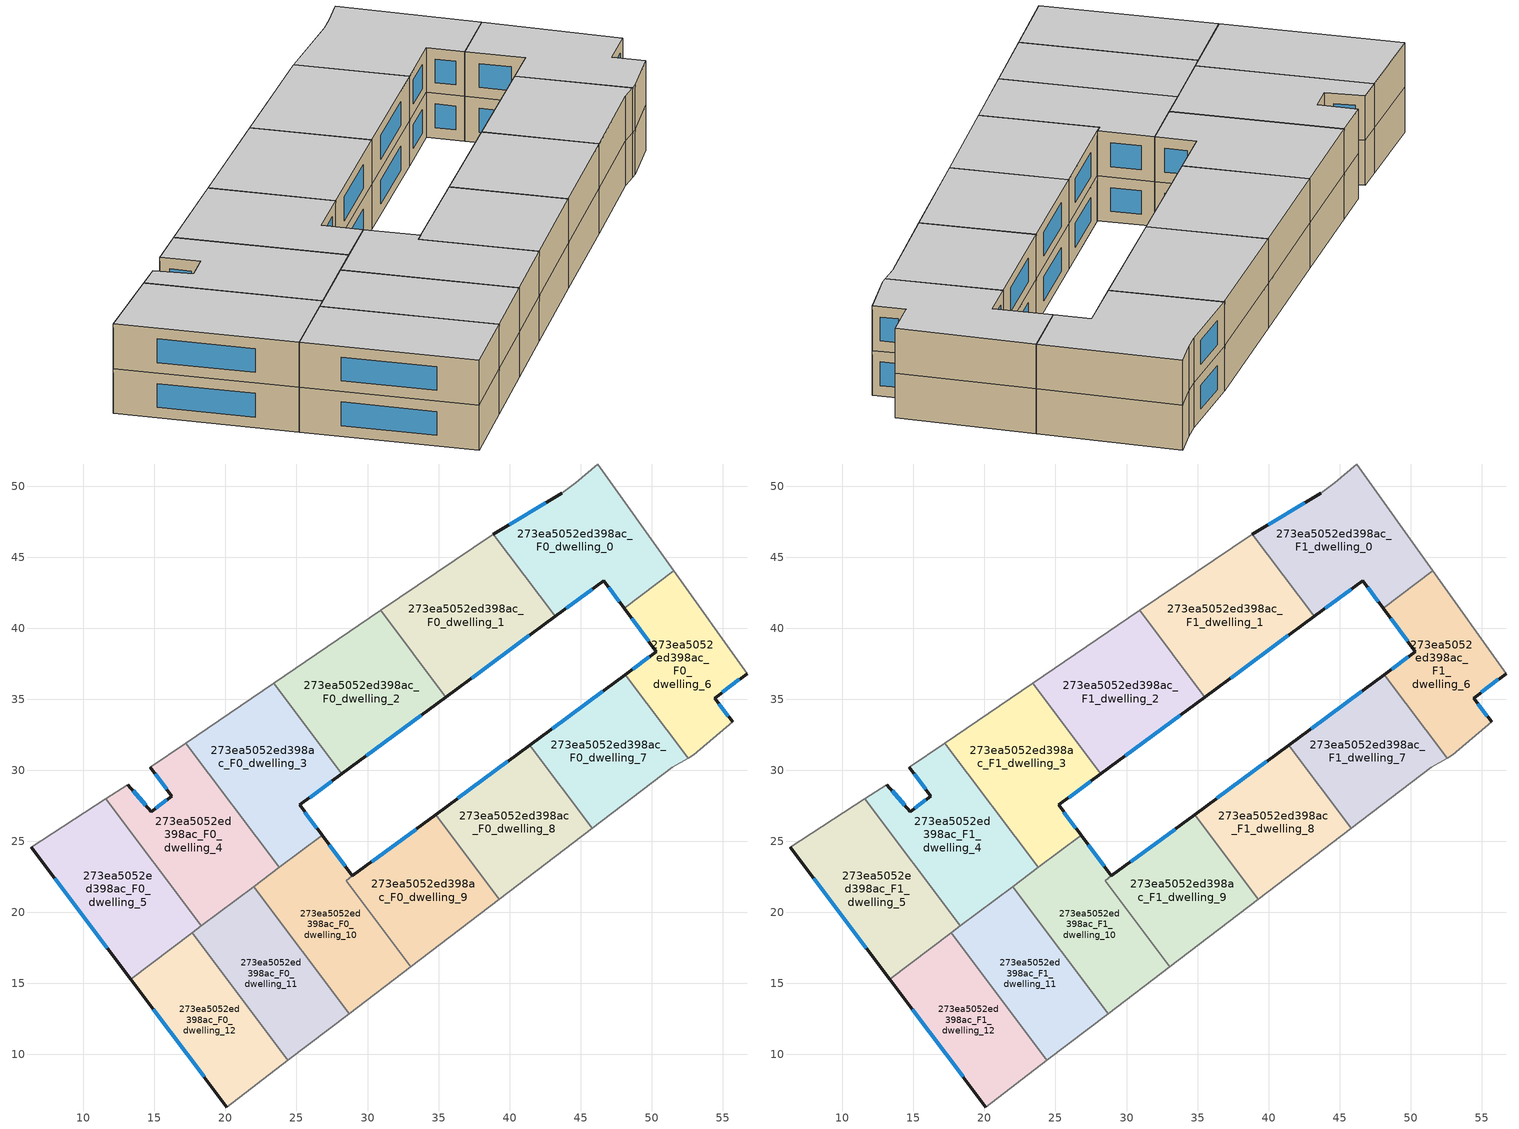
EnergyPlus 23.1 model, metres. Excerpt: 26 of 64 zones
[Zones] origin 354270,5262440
273ea5052ed398ac_F0_dwelling_0
 floor ground (EU_floor_Construction): 46.22,51.56 51.55,44.05 48.06,41.42 46.62,43.35 43.2,40.83 38.85,46.61 43.66,49.51 44.65,50.24 z0
 wall outside (EU_wall_Construction): 43.2,40.83 46.62,43.35 48.06,41.42 / 43.66,49.51 38.85,46.61 z0:3
 wall adiabatic (EU_wall_Construction): 51.55,44.05 46.22,51.56 44.65,50.24 43.66,49.51 z0:3
 wall to 273ea5052ed398ac_F0_dwelling_6 (EU_wall_Construction): 48.06,41.42 51.55,44.05 z0:3
 wall to 273ea5052ed398ac_F0_dwelling_1 (EU_wall_Construction): 38.85,46.61 43.2,40.83 z0:3
 window (EU_Window_Construction): 46.96,42.9 47.72,41.87 / 44,41.42 45.82,42.76 / 42.53,48.83 39.98,47.29 z0.7:2.3
273ea5052ed398ac_F0_dwelling_1
 floor ground (EU_floor_Construction): 38.85,46.61 43.2,40.83 35.52,35.16 30.94,41.25 38.73,46.54 z0
 wall outside (EU_wall_Construction): 35.52,35.16 43.2,40.83 z0:3
 wall to 273ea5052ed398ac_F0_dwelling_2 (EU_wall_Construction): 30.94,41.25 35.52,35.16 z0:3
 wall adiabatic (EU_wall_Construction): 38.85,46.61 38.73,46.54 30.94,41.25 z0:3
 window (EU_Window_Construction): 37.32,36.49 41.39,39.49 z0.7:2.3
273ea5052ed398ac_F0_dwelling_10
 floor ground (EU_floor_Construction): 28.94,22.56 28.49,22.23 33.04,16.18 28.71,12.88 21.99,21.82 26.8,25.44 z0
 wall outside (EU_wall_Construction): 28.94,22.56 26.8,25.44 z0:3
 wall to 273ea5052ed398ac_F0_dwelling_9 (EU_wall_Construction): 33.04,16.18 28.49,22.23 28.94,22.56 z0:3
 wall adiabatic (EU_wall_Construction): 28.71,12.88 33.04,16.18 z0:3
 wall to 273ea5052ed398ac_F0_dwelling_11 (EU_wall_Construction): 21.99,21.82 28.71,12.88 z0:3
 wall to 273ea5052ed398ac_F0_dwelling_3 (EU_wall_Construction): 26.8,25.44 23.78,23.16 z0:3
 wall to 273ea5052ed398ac_F0_dwelling_4 (EU_wall_Construction): 23.78,23.16 21.99,21.82 z0:3
 window (EU_Window_Construction): 28.44,23.24 27.3,24.76 z0.7:2.3
273ea5052ed398ac_F0_dwelling_11
 floor ground (EU_floor_Construction): 21.99,21.82 28.71,12.88 24.4,9.58 17.65,18.56 z0
 wall adiabatic (EU_wall_Construction): 24.4,9.58 28.71,12.88 z0:3
 wall to 273ea5052ed398ac_F0_dwelling_12 (EU_wall_Construction): 17.65,18.56 24.4,9.58 z0:3
 wall to 273ea5052ed398ac_F0_dwelling_4 (EU_wall_Construction): 21.99,21.82 18.3,19.05 z0:3
 wall to 273ea5052ed398ac_F0_dwelling_5 (EU_wall_Construction): 18.3,19.05 17.65,18.56 z0:3
273ea5052ed398ac_F0_dwelling_12
 floor ground (EU_floor_Construction): 17.65,18.56 24.4,9.58 20.09,6.3 13.33,15.31 z0
 wall outside (EU_wall_Construction): 13.33,15.31 20.09,6.3 z0:3
 wall adiabatic (EU_wall_Construction): 20.09,6.3 24.4,9.58 z0:3
 wall to 273ea5052ed398ac_F0_dwelling_5 (EU_wall_Construction): 17.65,18.56 13.33,15.31 z0:3
 window (EU_Window_Construction): 14.92,13.19 18.5,8.42 z0.7:2.3
273ea5052ed398ac_F0_dwelling_2
 floor ground (EU_floor_Construction): 30.94,41.25 35.52,35.16 28.19,29.75 23.4,36.13 z0
 wall outside (EU_wall_Construction): 28.19,29.75 35.52,35.16 z0:3
 wall to 273ea5052ed398ac_F0_dwelling_3 (EU_wall_Construction): 23.4,36.13 28.19,29.75 z0:3
 wall adiabatic (EU_wall_Construction): 30.94,41.25 23.4,36.13 z0:3
 window (EU_Window_Construction): 29.91,31.02 33.8,33.89 z0.7:2.3
273ea5052ed398ac_F0_dwelling_3
 floor ground (EU_floor_Construction): 23.4,36.13 28.19,29.75 25.22,27.56 26.8,25.44 23.78,23.16 17.2,31.92 z0
 wall outside (EU_wall_Construction): 26.8,25.44 25.22,27.56 28.19,29.75 z0:3
 wall to 273ea5052ed398ac_F0_dwelling_4 (EU_wall_Construction): 17.2,31.92 23.78,23.16 z0:3
 wall adiabatic (EU_wall_Construction): 23.4,36.13 17.2,31.92 z0:3
 window (EU_Window_Construction): 26.43,25.94 25.59,27.06 / 25.92,28.08 27.5,29.24 z0.7:2.3
273ea5052ed398ac_F0_dwelling_4
 floor ground (EU_floor_Construction): 17.2,31.92 23.78,23.16 18.3,19.05 11.58,27.99 13.13,29 14.77,27.09 16.23,28.18 14.7,30.22 z0
 wall outside (EU_wall_Construction): 14.7,30.22 16.23,28.18 14.77,27.09 13.13,29 z0:3
 wall to 273ea5052ed398ac_F0_dwelling_5 (EU_wall_Construction): 11.58,27.99 18.3,19.05 z0:3
 wall adiabatic (EU_wall_Construction): 13.13,29 11.58,27.99 / 17.2,31.92 14.7,30.22 z0:3
 window (EU_Window_Construction): 14.39,27.54 13.52,28.55 / 15.89,27.93 15.11,27.34 / 15.06,29.75 15.87,28.66 z0.7:2.3
273ea5052ed398ac_F0_dwelling_5
 floor ground (EU_floor_Construction): 11.58,27.99 18.3,19.05 13.33,15.31 6.35,24.58 z0
 wall outside (EU_wall_Construction): 6.35,24.58 13.33,15.31 z0:3
 wall adiabatic (EU_wall_Construction): 11.58,27.99 6.35,24.58 z0:3
 window (EU_Window_Construction): 7.99,22.4 11.69,17.48 z0.7:2.3
273ea5052ed398ac_F0_dwelling_6
 floor ground (EU_floor_Construction): 51.55,44.05 56.71,36.8 54.43,35.07 55.7,33.41 52.96,31.08 52.56,30.85 48.14,36.74 50.33,38.36 48.06,41.42 z0
 wall outside (EU_wall_Construction): 48.06,41.42 50.33,38.36 48.14,36.74 / 55.7,33.41 54.43,35.07 56.71,36.8 z0:3
 wall adiabatic (EU_wall_Construction): 52.56,30.85 52.96,31.08 55.7,33.41 / 56.71,36.8 51.55,44.05 z0:3
 wall to 273ea5052ed398ac_F0_dwelling_7 (EU_wall_Construction): 48.14,36.74 52.56,30.85 z0:3
 window (EU_Window_Construction): 49.82,37.97 48.65,37.12 / 48.59,40.7 49.8,39.07 / 54.96,35.48 56.17,36.39 / 55.4,33.8 54.73,34.68 z0.7:2.3
273ea5052ed398ac_F0_dwelling_7
 floor ground (EU_floor_Construction): 48.14,36.74 52.56,30.85 51.43,30.2 45.81,25.91 41.41,31.77 z0
 wall outside (EU_wall_Construction): 48.14,36.74 41.41,31.77 z0:3
 wall adiabatic (EU_wall_Construction): 45.81,25.91 51.43,30.2 52.56,30.85 z0:3
 wall to 273ea5052ed398ac_F0_dwelling_8 (EU_wall_Construction): 41.41,31.77 45.81,25.91 z0:3
 window (EU_Window_Construction): 46.56,35.57 42.99,32.94 z0.7:2.3
273ea5052ed398ac_F0_dwelling_8
 floor ground (EU_floor_Construction): 41.41,31.77 45.81,25.91 39.27,20.92 34.79,26.88 z0
 wall outside (EU_wall_Construction): 41.41,31.77 34.79,26.88 z0:3
 wall adiabatic (EU_wall_Construction): 39.27,20.92 45.81,25.91 z0:3
 wall to 273ea5052ed398ac_F0_dwelling_9 (EU_wall_Construction): 34.79,26.88 39.27,20.92 z0:3
 window (EU_Window_Construction): 39.85,30.62 36.34,28.03 z0.7:2.3
273ea5052ed398ac_F0_dwelling_9
 floor ground (EU_floor_Construction): 34.79,26.88 39.27,20.92 33.04,16.18 28.49,22.23 z0
 wall outside (EU_wall_Construction): 34.79,26.88 28.94,22.56 z0:3
 wall adiabatic (EU_wall_Construction): 33.04,16.18 39.27,20.92 z0:3
 window (EU_Window_Construction): 33.41,25.87 30.31,23.58 z0.7:2.3
273ea5052ed398ac_F1_dwelling_0
 floor to 273ea5052ed398ac_F0_dwelling_0 (EU_floor_Construction): 46.22,51.56 51.55,44.05 48.06,41.42 46.62,43.35 43.2,40.83 38.85,46.61 43.66,49.51 44.65,50.24 z3
 wall outside (EU_wall_Construction): 43.2,40.83 46.62,43.35 48.06,41.42 / 43.66,49.51 38.85,46.61 z3:6
 wall adiabatic (EU_wall_Construction): 51.55,44.05 46.22,51.56 44.65,50.24 43.66,49.51 z3:6
 wall to 273ea5052ed398ac_F1_dwelling_6 (EU_wall_Construction): 48.06,41.42 51.55,44.05 z3:6
 wall to 273ea5052ed398ac_F1_dwelling_1 (EU_wall_Construction): 38.85,46.61 43.2,40.83 z3:6
 window (EU_Window_Construction): 46.96,42.9 47.72,41.87 / 44,41.42 45.82,42.76 / 42.53,48.83 39.98,47.29 z3.7:5.3
 ceiling to 273ea5052ed398ac_F2_dwelling_0 (EU_floor_Construction): 51.55,44.05 46.22,51.56 44.65,50.24 43.66,49.51 38.85,46.61 43.2,40.83 46.62,43.35 48.06,41.42 z6
273ea5052ed398ac_F1_dwelling_1
 floor to 273ea5052ed398ac_F0_dwelling_1 (EU_floor_Construction): 38.85,46.61 43.2,40.83 35.52,35.16 30.94,41.25 38.73,46.54 z3
 wall outside (EU_wall_Construction): 35.52,35.16 43.2,40.83 z3:6
 wall to 273ea5052ed398ac_F1_dwelling_2 (EU_wall_Construction): 30.94,41.25 35.52,35.16 z3:6
 wall adiabatic (EU_wall_Construction): 38.85,46.61 38.73,46.54 30.94,41.25 z3:6
 window (EU_Window_Construction): 37.32,36.49 41.39,39.49 z3.7:5.3
 ceiling to 273ea5052ed398ac_F2_dwelling_1 (EU_floor_Construction): 43.2,40.83 38.85,46.61 38.73,46.54 30.94,41.25 35.52,35.16 z6
273ea5052ed398ac_F1_dwelling_10
 floor to 273ea5052ed398ac_F0_dwelling_10 (EU_floor_Construction): 28.94,22.56 28.49,22.23 33.04,16.18 28.71,12.88 21.99,21.82 26.8,25.44 z3
 wall outside (EU_wall_Construction): 28.94,22.56 26.8,25.44 z3:6
 wall to 273ea5052ed398ac_F1_dwelling_9 (EU_wall_Construction): 33.04,16.18 28.49,22.23 28.94,22.56 z3:6
 wall adiabatic (EU_wall_Construction): 28.71,12.88 33.04,16.18 z3:6
 wall to 273ea5052ed398ac_F1_dwelling_11 (EU_wall_Construction): 21.99,21.82 28.71,12.88 z3:6
 wall to 273ea5052ed398ac_F1_dwelling_3 (EU_wall_Construction): 26.8,25.44 23.78,23.16 z3:6
 wall to 273ea5052ed398ac_F1_dwelling_4 (EU_wall_Construction): 23.78,23.16 21.99,21.82 z3:6
 window (EU_Window_Construction): 28.44,23.24 27.3,24.76 z3.7:5.3
 ceiling to 273ea5052ed398ac_F2_dwelling_10 (EU_floor_Construction): 33.04,16.18 28.49,22.23 28.94,22.56 26.8,25.44 21.99,21.82 28.71,12.88 z6
273ea5052ed398ac_F1_dwelling_11
 floor to 273ea5052ed398ac_F0_dwelling_11 (EU_floor_Construction): 21.99,21.82 28.71,12.88 24.4,9.58 17.65,18.56 z3
 wall adiabatic (EU_wall_Construction): 24.4,9.58 28.71,12.88 z3:6
 wall to 273ea5052ed398ac_F1_dwelling_12 (EU_wall_Construction): 17.65,18.56 24.4,9.58 z3:6
 wall to 273ea5052ed398ac_F1_dwelling_4 (EU_wall_Construction): 21.99,21.82 18.3,19.05 z3:6
 wall to 273ea5052ed398ac_F1_dwelling_5 (EU_wall_Construction): 18.3,19.05 17.65,18.56 z3:6
 ceiling to 273ea5052ed398ac_F2_dwelling_11 (EU_floor_Construction): 28.71,12.88 21.99,21.82 17.65,18.56 24.4,9.58 z6
273ea5052ed398ac_F1_dwelling_12
 floor to 273ea5052ed398ac_F0_dwelling_12 (EU_floor_Construction): 17.65,18.56 24.4,9.58 20.09,6.3 13.33,15.31 z3
 wall outside (EU_wall_Construction): 13.33,15.31 20.09,6.3 z3:6
 wall adiabatic (EU_wall_Construction): 20.09,6.3 24.4,9.58 z3:6
 wall to 273ea5052ed398ac_F1_dwelling_5 (EU_wall_Construction): 17.65,18.56 13.33,15.31 z3:6
 window (EU_Window_Construction): 14.92,13.19 18.5,8.42 z3.7:5.3
 ceiling to 273ea5052ed398ac_F2_dwelling_12 (EU_floor_Construction): 24.4,9.58 17.65,18.56 13.33,15.31 20.09,6.3 z6
273ea5052ed398ac_F1_dwelling_2
 floor to 273ea5052ed398ac_F0_dwelling_2 (EU_floor_Construction): 30.94,41.25 35.52,35.16 28.19,29.75 23.4,36.13 z3
 wall outside (EU_wall_Construction): 28.19,29.75 35.52,35.16 z3:6
 wall to 273ea5052ed398ac_F1_dwelling_3 (EU_wall_Construction): 23.4,36.13 28.19,29.75 z3:6
 wall adiabatic (EU_wall_Construction): 30.94,41.25 23.4,36.13 z3:6
 window (EU_Window_Construction): 29.91,31.02 33.8,33.89 z3.7:5.3
 ceiling to 273ea5052ed398ac_F2_dwelling_2 (EU_floor_Construction): 35.52,35.16 30.94,41.25 23.4,36.13 28.19,29.75 z6
273ea5052ed398ac_F1_dwelling_3
 floor to 273ea5052ed398ac_F0_dwelling_3 (EU_floor_Construction): 23.4,36.13 28.19,29.75 25.22,27.56 26.8,25.44 23.78,23.16 17.2,31.92 z3
 wall outside (EU_wall_Construction): 26.8,25.44 25.22,27.56 28.19,29.75 z3:6
 wall to 273ea5052ed398ac_F1_dwelling_4 (EU_wall_Construction): 17.2,31.92 23.78,23.16 z3:6
 wall adiabatic (EU_wall_Construction): 23.4,36.13 17.2,31.92 z3:6
 window (EU_Window_Construction): 26.43,25.94 25.59,27.06 / 25.92,28.08 27.5,29.24 z3.7:5.3
 ceiling to 273ea5052ed398ac_F2_dwelling_3 (EU_floor_Construction): 26.8,25.44 25.22,27.56 28.19,29.75 23.4,36.13 17.2,31.92 23.78,23.16 z6
273ea5052ed398ac_F1_dwelling_4
 floor to 273ea5052ed398ac_F0_dwelling_4 (EU_floor_Construction): 17.2,31.92 23.78,23.16 18.3,19.05 11.58,27.99 13.13,29 14.77,27.09 16.23,28.18 14.7,30.22 z3
 wall outside (EU_wall_Construction): 14.7,30.22 16.23,28.18 14.77,27.09 13.13,29 z3:6
 wall to 273ea5052ed398ac_F1_dwelling_5 (EU_wall_Construction): 11.58,27.99 18.3,19.05 z3:6
 wall adiabatic (EU_wall_Construction): 13.13,29 11.58,27.99 / 17.2,31.92 14.7,30.22 z3:6
 window (EU_Window_Construction): 14.39,27.54 13.52,28.55 / 15.89,27.93 15.11,27.34 / 15.06,29.75 15.87,28.66 z3.7:5.3
 ceiling to 273ea5052ed398ac_F2_dwelling_4 (EU_floor_Construction): 23.78,23.16 17.2,31.92 14.7,30.22 16.23,28.18 14.77,27.09 13.13,29 11.58,27.99 18.3,19.05 z6
273ea5052ed398ac_F1_dwelling_5
 floor to 273ea5052ed398ac_F0_dwelling_5 (EU_floor_Construction): 11.58,27.99 18.3,19.05 13.33,15.31 6.35,24.58 z3
 wall outside (EU_wall_Construction): 6.35,24.58 13.33,15.31 z3:6
 wall adiabatic (EU_wall_Construction): 11.58,27.99 6.35,24.58 z3:6
 window (EU_Window_Construction): 7.99,22.4 11.69,17.48 z3.7:5.3
 ceiling to 273ea5052ed398ac_F2_dwelling_5 (EU_floor_Construction): 18.3,19.05 11.58,27.99 6.35,24.58 13.33,15.31 z6
273ea5052ed398ac_F1_dwelling_6
 floor to 273ea5052ed398ac_F0_dwelling_6 (EU_floor_Construction): 51.55,44.05 56.71,36.8 54.43,35.07 55.7,33.41 52.96,31.08 52.56,30.85 48.14,36.74 50.33,38.36 48.06,41.42 z3
 wall outside (EU_wall_Construction): 48.06,41.42 50.33,38.36 48.14,36.74 / 55.7,33.41 54.43,35.07 56.71,36.8 z3:6
 wall adiabatic (EU_wall_Construction): 52.56,30.85 52.96,31.08 55.7,33.41 / 56.71,36.8 51.55,44.05 z3:6
 wall to 273ea5052ed398ac_F1_dwelling_7 (EU_wall_Construction): 48.14,36.74 52.56,30.85 z3:6
 window (EU_Window_Construction): 49.82,37.97 48.65,37.12 / 48.59,40.7 49.8,39.07 / 54.96,35.48 56.17,36.39 / 55.4,33.8 54.73,34.68 z3.7:5.3
 ceiling to 273ea5052ed398ac_F2_dwelling_6 (EU_floor_Construction): 55.7,33.41 54.43,35.07 56.71,36.8 51.55,44.05 48.06,41.42 50.33,38.36 48.14,36.74 52.56,30.85 52.96,31.08 z6
273ea5052ed398ac_F1_dwelling_7
 floor to 273ea5052ed398ac_F0_dwelling_7 (EU_floor_Construction): 48.14,36.74 52.56,30.85 51.43,30.2 45.81,25.91 41.41,31.77 z3
 wall outside (EU_wall_Construction): 48.14,36.74 41.41,31.77 z3:6
 wall adiabatic (EU_wall_Construction): 45.81,25.91 51.43,30.2 52.56,30.85 z3:6
 wall to 273ea5052ed398ac_F1_dwelling_8 (EU_wall_Construction): 41.41,31.77 45.81,25.91 z3:6
 window (EU_Window_Construction): 46.56,35.57 42.99,32.94 z3.7:5.3
 ceiling to 273ea5052ed398ac_F2_dwelling_7 (EU_floor_Construction): 51.43,30.2 52.56,30.85 48.14,36.74 41.41,31.77 45.81,25.91 z6
273ea5052ed398ac_F1_dwelling_8
 floor to 273ea5052ed398ac_F0_dwelling_8 (EU_floor_Construction): 41.41,31.77 45.81,25.91 39.27,20.92 34.79,26.88 z3
 wall outside (EU_wall_Construction): 41.41,31.77 34.79,26.88 z3:6
 wall adiabatic (EU_wall_Construction): 39.27,20.92 45.81,25.91 z3:6
 wall to 273ea5052ed398ac_F1_dwelling_9 (EU_wall_Construction): 34.79,26.88 39.27,20.92 z3:6
 window (EU_Window_Construction): 39.85,30.62 36.34,28.03 z3.7:5.3
 ceiling to 273ea5052ed398ac_F2_dwelling_8 (EU_floor_Construction): 45.81,25.91 41.41,31.77 34.79,26.88 39.27,20.92 z6
273ea5052ed398ac_F1_dwelling_9
 floor to 273ea5052ed398ac_F0_dwelling_9 (EU_floor_Construction): 34.79,26.88 39.27,20.92 33.04,16.18 28.49,22.23 z3
 wall outside (EU_wall_Construction): 34.79,26.88 28.94,22.56 z3:6
 wall adiabatic (EU_wall_Construction): 33.04,16.18 39.27,20.92 z3:6
 window (EU_Window_Construction): 33.41,25.87 30.31,23.58 z3.7:5.3
 ceiling to 273ea5052ed398ac_F2_dwelling_9 (EU_floor_Construction): 39.27,20.92 34.79,26.88 28.49,22.23 33.04,16.18 z6
[Building]
EU S2 Campaign: North Axis=0; Terrain=City; Solar Distribution=FullExterior
[Site:Location]
Budapest.Ferenc.Liszt.Intl.AP: Latitude=47.437; Longitude=19.256; Time Zone=1; Elevation=185
[SizingPeriod:WeatherFileDays]
AnnualSizingPeriod: Begin Month=1; Begin Day of Month=1; End Month=12; End Day of Month=31; Day of Week for Start Day=Monday; Use Weather File Daylight Saving Period=No; Use Weather File Rain and Snow Indicators=No
[MATERIAL]
EU_InternalMass_Material: Roughness=MediumRough; Thickness=0.1; Conductivity=1; Density=1800; Specific Heat=900; Thermal Absorptance=0.9; Solar Absorptance=0.7; Visible Absorptance=0.7
[MATERIAL:NOMASS] Roughness=MediumRough; Thermal Absorptance=0.9; Solar Absorptance=0.7; Visible Absorptance=0.7
Name | Thermal Resistance
EU_wall_NoMass | 0.832559
EU_floor_NoMass | 0.872794
[WINDOWMATERIAL:SIMPLEGLAZINGSYSTEM]
EU_Window_SimpleGlazing: UFactor=2.79869; Solar Heat Gain Coefficient=0.75; Visible Transmittance=0.75
[CONSTRUCTION]
EU_wall_Construction: EU_wall_NoMass
EU_floor_Construction: EU_floor_NoMass
EU_Window_Construction: EU_Window_SimpleGlazing
EU_InternalMass_Construction: EU_InternalMass_Material
[ZONE] Type=1; Multiplier=1; Ceiling Height=autocalculate; Floor Area=autocalculate; Part of Total Floor Area=Yes
Name | Volume
273ea5052ed398ac_F0_dwelling_0; 273ea5052ed398ac_F1_dwelling_0 | 212.897
273ea5052ed398ac_F0_dwelling_1; 273ea5052ed398ac_F1_dwelling_1 | 212.889
273ea5052ed398ac_F0_dwelling_10; 273ea5052ed398ac_F1_dwelling_10 | 188.546
273ea5052ed398ac_F0_dwelling_11; 273ea5052ed398ac_F1_dwelling_11 | 182.487
273ea5052ed398ac_F0_dwelling_12; 273ea5052ed398ac_F1_dwelling_12 | 182.48
273ea5052ed398ac_F0_dwelling_2; 273ea5052ed398ac_F1_dwelling_2 | 212.9
273ea5052ed398ac_F0_dwelling_3; 273ea5052ed398ac_F1_dwelling_3 | 212.88
273ea5052ed398ac_F0_dwelling_4; 273ea5052ed398ac_F1_dwelling_4 | 212.902
273ea5052ed398ac_F0_dwelling_5; 273ea5052ed398ac_F1_dwelling_5 | 212.883
273ea5052ed398ac_F0_dwelling_6; 273ea5052ed398ac_F1_dwelling_6 | 182.493
273ea5052ed398ac_F0_dwelling_7; 273ea5052ed398ac_F1_dwelling_7 | 182.486
273ea5052ed398ac_F0_dwelling_8; 273ea5052ed398ac_F1_dwelling_8 | 182.478
273ea5052ed398ac_F0_dwelling_9; 273ea5052ed398ac_F1_dwelling_9 | 176.43
[INTERNALMASS] Construction=EU_InternalMass_Construction
Name | Zone or ZoneList | Surface Area
273ea5052ed398ac_F0_dwelling_0_EU_InternalMass | 273ea5052ed398ac_F0_dwelling_0 | 70.9659
273ea5052ed398ac_F0_dwelling_1_EU_InternalMass | 273ea5052ed398ac_F0_dwelling_1 | 70.9631
273ea5052ed398ac_F0_dwelling_2_EU_InternalMass | 273ea5052ed398ac_F0_dwelling_2 | 70.9665
273ea5052ed398ac_F0_dwelling_3_EU_InternalMass | 273ea5052ed398ac_F0_dwelling_3 | 70.9598
273ea5052ed398ac_F0_dwelling_4_EU_InternalMass | 273ea5052ed398ac_F0_dwelling_4 | 70.9674
273ea5052ed398ac_F0_dwelling_5_EU_InternalMass | 273ea5052ed398ac_F0_dwelling_5 | 70.9611
273ea5052ed398ac_F0_dwelling_6_EU_InternalMass | 273ea5052ed398ac_F0_dwelling_6 | 60.8308
273ea5052ed398ac_F0_dwelling_7_EU_InternalMass | 273ea5052ed398ac_F0_dwelling_7 | 60.8287
273ea5052ed398ac_F0_dwelling_8_EU_InternalMass | 273ea5052ed398ac_F0_dwelling_8 | 60.8258
273ea5052ed398ac_F0_dwelling_9_EU_InternalMass | 273ea5052ed398ac_F0_dwelling_9 | 58.8112
273ea5052ed398ac_F0_dwelling_10_EU_InternalMass | 273ea5052ed398ac_F0_dwelling_10 | 62.8509
273ea5052ed398ac_F0_dwelling_11_EU_InternalMass | 273ea5052ed398ac_F0_dwelling_11 | 60.8292
273ea5052ed398ac_F0_dwelling_12_EU_InternalMass | 273ea5052ed398ac_F0_dwelling_12 | 60.8266
273ea5052ed398ac_F1_dwelling_0_EU_InternalMass | 273ea5052ed398ac_F1_dwelling_0 | 70.9659
273ea5052ed398ac_F1_dwelling_1_EU_InternalMass | 273ea5052ed398ac_F1_dwelling_1 | 70.9631
273ea5052ed398ac_F1_dwelling_2_EU_InternalMass | 273ea5052ed398ac_F1_dwelling_2 | 70.9665
273ea5052ed398ac_F1_dwelling_3_EU_InternalMass | 273ea5052ed398ac_F1_dwelling_3 | 70.9598
273ea5052ed398ac_F1_dwelling_4_EU_InternalMass | 273ea5052ed398ac_F1_dwelling_4 | 70.9674
273ea5052ed398ac_F1_dwelling_5_EU_InternalMass | 273ea5052ed398ac_F1_dwelling_5 | 70.9611
273ea5052ed398ac_F1_dwelling_6_EU_InternalMass | 273ea5052ed398ac_F1_dwelling_6 | 60.8308
273ea5052ed398ac_F1_dwelling_7_EU_InternalMass | 273ea5052ed398ac_F1_dwelling_7 | 60.8287
273ea5052ed398ac_F1_dwelling_8_EU_InternalMass | 273ea5052ed398ac_F1_dwelling_8 | 60.8258
273ea5052ed398ac_F1_dwelling_9_EU_InternalMass | 273ea5052ed398ac_F1_dwelling_9 | 58.8112
273ea5052ed398ac_F1_dwelling_10_EU_InternalMass | 273ea5052ed398ac_F1_dwelling_10 | 62.8509
273ea5052ed398ac_F1_dwelling_11_EU_InternalMass | 273ea5052ed398ac_F1_dwelling_11 | 60.8292
273ea5052ed398ac_F1_dwelling_12_EU_InternalMass | 273ea5052ed398ac_F1_dwelling_12 | 60.8266
[OTHEREQUIPMENT] Fuel Type=Electricity; Design Level Calculation Method=Watts/Area; Power per Zone Floor Area=1; Fraction Latent=0; Fraction Radiant=0; Fraction Lost=0; Carbon Dioxide Generation Rate=0; EndUse Subcategory=EU_Step8_InternalGains
Name | Zone or ZoneList or Space or SpaceList | Schedule
EU_Step8_InternalGain_273ea5052ed398ac_F0_dwelling_0_f000 | 273ea5052ed398ac_F0_dwelling_0 | EU_Step8_GainSchedule_273ea5052ed398ac_F0_dwelling_0_f000
EU_Step8_InternalGain_273ea5052ed398ac_F0_dwelling_1_f000 | 273ea5052ed398ac_F0_dwelling_1 | EU_Step8_GainSchedule_273ea5052ed398ac_F0_dwelling_1_f000
EU_Step8_InternalGain_273ea5052ed398ac_F0_dwelling_2_f000 | 273ea5052ed398ac_F0_dwelling_2 | EU_Step8_GainSchedule_273ea5052ed398ac_F0_dwelling_2_f000
EU_Step8_InternalGain_273ea5052ed398ac_F0_dwelling_3_f000 | 273ea5052ed398ac_F0_dwelling_3 | EU_Step8_GainSchedule_273ea5052ed398ac_F0_dwelling_3_f000
EU_Step8_InternalGain_273ea5052ed398ac_F0_dwelling_4_f000 | 273ea5052ed398ac_F0_dwelling_4 | EU_Step8_GainSchedule_273ea5052ed398ac_F0_dwelling_4_f000
EU_Step8_InternalGain_273ea5052ed398ac_F0_dwelling_5_f000 | 273ea5052ed398ac_F0_dwelling_5 | EU_Step8_GainSchedule_273ea5052ed398ac_F0_dwelling_5_f000
EU_Step8_InternalGain_273ea5052ed398ac_F0_dwelling_6_f000 | 273ea5052ed398ac_F0_dwelling_6 | EU_Step8_GainSchedule_273ea5052ed398ac_F0_dwelling_6_f000
EU_Step8_InternalGain_273ea5052ed398ac_F0_dwelling_7_f000 | 273ea5052ed398ac_F0_dwelling_7 | EU_Step8_GainSchedule_273ea5052ed398ac_F0_dwelling_7_f000
EU_Step8_InternalGain_273ea5052ed398ac_F0_dwelling_8_f000 | 273ea5052ed398ac_F0_dwelling_8 | EU_Step8_GainSchedule_273ea5052ed398ac_F0_dwelling_8_f000
EU_Step8_InternalGain_273ea5052ed398ac_F0_dwelling_9_f000 | 273ea5052ed398ac_F0_dwelling_9 | EU_Step8_GainSchedule_273ea5052ed398ac_F0_dwelling_9_f000
EU_Step8_InternalGain_273ea5052ed398ac_F0_dwelling_10_f000 | 273ea5052ed398ac_F0_dwelling_10 | EU_Step8_GainSchedule_273ea5052ed398ac_F0_dwelling_10_f000
EU_Step8_InternalGain_273ea5052ed398ac_F0_dwelling_11_f000 | 273ea5052ed398ac_F0_dwelling_11 | EU_Step8_GainSchedule_273ea5052ed398ac_F0_dwelling_11_f000
EU_Step8_InternalGain_273ea5052ed398ac_F0_dwelling_12_f000 | 273ea5052ed398ac_F0_dwelling_12 | EU_Step8_GainSchedule_273ea5052ed398ac_F0_dwelling_12_f000
EU_Step8_InternalGain_273ea5052ed398ac_F1_dwelling_0_f000 | 273ea5052ed398ac_F1_dwelling_0 | EU_Step8_GainSchedule_273ea5052ed398ac_F1_dwelling_0_f000
EU_Step8_InternalGain_273ea5052ed398ac_F1_dwelling_1_f000 | 273ea5052ed398ac_F1_dwelling_1 | EU_Step8_GainSchedule_273ea5052ed398ac_F1_dwelling_1_f000
EU_Step8_InternalGain_273ea5052ed398ac_F1_dwelling_2_f000 | 273ea5052ed398ac_F1_dwelling_2 | EU_Step8_GainSchedule_273ea5052ed398ac_F1_dwelling_2_f000
EU_Step8_InternalGain_273ea5052ed398ac_F1_dwelling_3_f000 | 273ea5052ed398ac_F1_dwelling_3 | EU_Step8_GainSchedule_273ea5052ed398ac_F1_dwelling_3_f000
EU_Step8_InternalGain_273ea5052ed398ac_F1_dwelling_4_f000 | 273ea5052ed398ac_F1_dwelling_4 | EU_Step8_GainSchedule_273ea5052ed398ac_F1_dwelling_4_f000
EU_Step8_InternalGain_273ea5052ed398ac_F1_dwelling_5_f000 | 273ea5052ed398ac_F1_dwelling_5 | EU_Step8_GainSchedule_273ea5052ed398ac_F1_dwelling_5_f000
EU_Step8_InternalGain_273ea5052ed398ac_F1_dwelling_6_f000 | 273ea5052ed398ac_F1_dwelling_6 | EU_Step8_GainSchedule_273ea5052ed398ac_F1_dwelling_6_f000
EU_Step8_InternalGain_273ea5052ed398ac_F1_dwelling_7_f000 | 273ea5052ed398ac_F1_dwelling_7 | EU_Step8_GainSchedule_273ea5052ed398ac_F1_dwelling_7_f000
EU_Step8_InternalGain_273ea5052ed398ac_F1_dwelling_8_f000 | 273ea5052ed398ac_F1_dwelling_8 | EU_Step8_GainSchedule_273ea5052ed398ac_F1_dwelling_8_f000
EU_Step8_InternalGain_273ea5052ed398ac_F1_dwelling_9_f000 | 273ea5052ed398ac_F1_dwelling_9 | EU_Step8_GainSchedule_273ea5052ed398ac_F1_dwelling_9_f000
EU_Step8_InternalGain_273ea5052ed398ac_F1_dwelling_10_f000 | 273ea5052ed398ac_F1_dwelling_10 | EU_Step8_GainSchedule_273ea5052ed398ac_F1_dwelling_10_f000
EU_Step8_InternalGain_273ea5052ed398ac_F1_dwelling_11_f000 | 273ea5052ed398ac_F1_dwelling_11 | EU_Step8_GainSchedule_273ea5052ed398ac_F1_dwelling_11_f000
EU_Step8_InternalGain_273ea5052ed398ac_F1_dwelling_12_f000 | 273ea5052ed398ac_F1_dwelling_12 | EU_Step8_GainSchedule_273ea5052ed398ac_F1_dwelling_12_f000
[ZONEVENTILATION:DESIGNFLOWRATE] Schedule=EU_AlwaysOn; Design Flow Rate Calculation Method=AirChanges/Hour; Air Changes per Hour=0.475469; Ventilation Type=Natural; Fan Pressure Rise=0; Fan Total Efficiency=1; Constant Term Coefficient=1; Temperature Term Coefficient=0; Velocity Term Coefficient=0; Velocity Squared Term Coefficient=0; Minimum Indoor Temperature=-100; Maximum Indoor Temperature=100; Delta Temperature=-100; Minimum Outdoor Temperature=-100; Maximum Outdoor Temperature=100; Maximum Wind Speed=40
Name | Zone or ZoneList or Space or SpaceList
EU_ConstantAir_273ea5052ed398ac_F0_dwelling_0 | 273ea5052ed398ac_F0_dwelling_0
EU_ConstantAir_273ea5052ed398ac_F0_dwelling_1 | 273ea5052ed398ac_F0_dwelling_1
EU_ConstantAir_273ea5052ed398ac_F0_dwelling_2 | 273ea5052ed398ac_F0_dwelling_2
EU_ConstantAir_273ea5052ed398ac_F0_dwelling_3 | 273ea5052ed398ac_F0_dwelling_3
EU_ConstantAir_273ea5052ed398ac_F0_dwelling_4 | 273ea5052ed398ac_F0_dwelling_4
EU_ConstantAir_273ea5052ed398ac_F0_dwelling_5 | 273ea5052ed398ac_F0_dwelling_5
EU_ConstantAir_273ea5052ed398ac_F0_dwelling_6 | 273ea5052ed398ac_F0_dwelling_6
EU_ConstantAir_273ea5052ed398ac_F0_dwelling_7 | 273ea5052ed398ac_F0_dwelling_7
EU_ConstantAir_273ea5052ed398ac_F0_dwelling_8 | 273ea5052ed398ac_F0_dwelling_8
EU_ConstantAir_273ea5052ed398ac_F0_dwelling_9 | 273ea5052ed398ac_F0_dwelling_9
EU_ConstantAir_273ea5052ed398ac_F0_dwelling_10 | 273ea5052ed398ac_F0_dwelling_10
EU_ConstantAir_273ea5052ed398ac_F0_dwelling_11 | 273ea5052ed398ac_F0_dwelling_11
EU_ConstantAir_273ea5052ed398ac_F0_dwelling_12 | 273ea5052ed398ac_F0_dwelling_12
EU_ConstantAir_273ea5052ed398ac_F1_dwelling_0 | 273ea5052ed398ac_F1_dwelling_0
EU_ConstantAir_273ea5052ed398ac_F1_dwelling_1 | 273ea5052ed398ac_F1_dwelling_1
EU_ConstantAir_273ea5052ed398ac_F1_dwelling_2 | 273ea5052ed398ac_F1_dwelling_2
EU_ConstantAir_273ea5052ed398ac_F1_dwelling_3 | 273ea5052ed398ac_F1_dwelling_3
EU_ConstantAir_273ea5052ed398ac_F1_dwelling_4 | 273ea5052ed398ac_F1_dwelling_4
EU_ConstantAir_273ea5052ed398ac_F1_dwelling_5 | 273ea5052ed398ac_F1_dwelling_5
EU_ConstantAir_273ea5052ed398ac_F1_dwelling_6 | 273ea5052ed398ac_F1_dwelling_6
EU_ConstantAir_273ea5052ed398ac_F1_dwelling_7 | 273ea5052ed398ac_F1_dwelling_7
EU_ConstantAir_273ea5052ed398ac_F1_dwelling_8 | 273ea5052ed398ac_F1_dwelling_8
EU_ConstantAir_273ea5052ed398ac_F1_dwelling_9 | 273ea5052ed398ac_F1_dwelling_9
EU_ConstantAir_273ea5052ed398ac_F1_dwelling_10 | 273ea5052ed398ac_F1_dwelling_10
EU_ConstantAir_273ea5052ed398ac_F1_dwelling_11 | 273ea5052ed398ac_F1_dwelling_11
EU_ConstantAir_273ea5052ed398ac_F1_dwelling_12 | 273ea5052ed398ac_F1_dwelling_12
[HVACTEMPLATE:THERMOSTAT] Constant Heating Setpoint=20; Constant Cooling Setpoint=50
EU_HeatOnly_273ea5052ed398ac_F0_dwelling_0; EU_HeatOnly_273ea5052ed398ac_F0_dwelling_1; EU_HeatOnly_273ea5052ed398ac_F0_dwelling_2; EU_HeatOnly_273ea5052ed398ac_F0_dwelling_3; EU_HeatOnly_273ea5052ed398ac_F0_dwelling_4; EU_HeatOnly_273ea5052ed398ac_F0_dwelling_5; EU_HeatOnly_273ea5052ed398ac_F0_dwelling_6; EU_HeatOnly_273ea5052ed398ac_F0_dwelling_7; EU_HeatOnly_273ea5052ed398ac_F0_dwelling_8; EU_HeatOnly_273ea5052ed398ac_F0_dwelling_9; EU_HeatOnly_273ea5052ed398ac_F0_dwelling_10; EU_HeatOnly_273ea5052ed398ac_F0_dwelling_11; EU_HeatOnly_273ea5052ed398ac_F0_dwelling_12; EU_HeatOnly_273ea5052ed398ac_F1_dwelling_0; EU_HeatOnly_273ea5052ed398ac_F1_dwelling_1; EU_HeatOnly_273ea5052ed398ac_F1_dwelling_2; EU_HeatOnly_273ea5052ed398ac_F1_dwelling_3; EU_HeatOnly_273ea5052ed398ac_F1_dwelling_4; EU_HeatOnly_273ea5052ed398ac_F1_dwelling_5; EU_HeatOnly_273ea5052ed398ac_F1_dwelling_6; EU_HeatOnly_273ea5052ed398ac_F1_dwelling_7; EU_HeatOnly_273ea5052ed398ac_F1_dwelling_8; EU_HeatOnly_273ea5052ed398ac_F1_dwelling_9; EU_HeatOnly_273ea5052ed398ac_F1_dwelling_10; EU_HeatOnly_273ea5052ed398ac_F1_dwelling_11; EU_HeatOnly_273ea5052ed398ac_F1_dwelling_12; EU_HeatOnly_273ea5052ed398ac_F2_dwelling_0; EU_HeatOnly_273ea5052ed398ac_F2_dwelling_1; EU_HeatOnly_273ea5052ed398ac_F2_dwelling_2; EU_HeatOnly_273ea5052ed398ac_F2_dwelling_3; EU_HeatOnly_273ea5052ed398ac_F2_dwelling_4; EU_HeatOnly_273ea5052ed398ac_F2_dwelling_5; EU_HeatOnly_273ea5052ed398ac_F2_dwelling_6; EU_HeatOnly_273ea5052ed398ac_F2_dwelling_7; EU_HeatOnly_273ea5052ed398ac_F2_dwelling_8; EU_HeatOnly_273ea5052ed398ac_F2_dwelling_9; EU_HeatOnly_273ea5052ed398ac_F2_dwelling_10; EU_HeatOnly_273ea5052ed398ac_F2_dwelling_11; EU_HeatOnly_273ea5052ed398ac_F2_dwelling_12; EU_HeatOnly_273ea5052ed398ac_F3_dwelling_0; EU_HeatOnly_273ea5052ed398ac_F3_dwelling_1; EU_HeatOnly_273ea5052ed398ac_F3_dwelling_2; EU_HeatOnly_273ea5052ed398ac_F3_dwelling_3; EU_HeatOnly_273ea5052ed398ac_F3_dwelling_4; EU_HeatOnly_273ea5052ed398ac_F3_dwelling_5; EU_HeatOnly_273ea5052ed398ac_F3_dwelling_6; EU_HeatOnly_273ea5052ed398ac_F3_dwelling_7; EU_HeatOnly_273ea5052ed398ac_F3_dwelling_8; EU_HeatOnly_273ea5052ed398ac_F3_dwelling_9; EU_HeatOnly_273ea5052ed398ac_F3_dwelling_10; EU_HeatOnly_273ea5052ed398ac_F3_dwelling_11; EU_HeatOnly_273ea5052ed398ac_F3_dwelling_12; EU_HeatOnly_273ea5052ed398ac_F4_dwelling_0; EU_HeatOnly_273ea5052ed398ac_F4_dwelling_1; EU_HeatOnly_273ea5052ed398ac_F4_dwelling_2; EU_HeatOnly_273ea5052ed398ac_F4_dwelling_3; EU_HeatOnly_273ea5052ed398ac_F4_dwelling_4; EU_HeatOnly_273ea5052ed398ac_F4_dwelling_5; EU_HeatOnly_273ea5052ed398ac_F4_dwelling_6; EU_HeatOnly_273ea5052ed398ac_F4_dwelling_7; EU_HeatOnly_273ea5052ed398ac_F4_dwelling_8; EU_HeatOnly_273ea5052ed398ac_F4_dwelling_9; EU_HeatOnly_273ea5052ed398ac_F4_dwelling_10; EU_HeatOnly_273ea5052ed398ac_F4_dwelling_11
[HVACTEMPLATE:ZONE:IDEALLOADSAIRSYSTEM] System Availability Schedule=EU_AlwaysOn; Maximum Heating Supply Air Temperature=50; Minimum Cooling Supply Air Temperature=13; Maximum Heating Supply Air Humidity Ratio=0.0156; Minimum Cooling Supply Air Humidity Ratio=0.0077; Heating Limit=NoLimit; Cooling Limit=NoLimit; Heating Availability Schedule=EU_AlwaysOn; Cooling Availability Schedule=EU_CoolingOff; Dehumidification Control Type=ConstantSensibleHeatRatio; Cooling Sensible Heat Ratio=0.7; Dehumidification Setpoint=60; Humidification Control Type=None; Humidification Setpoint=30; Outdoor Air Method=None; Outdoor Air Flow Rate per Person=0.00944; Outdoor Air Flow Rate per Zone Floor Area=0; Outdoor Air Flow Rate per Zone=0; Demand Controlled Ventilation Type=None; Outdoor Air Economizer Type=NoEconomizer; Heat Recovery Type=None; Sensible Heat Recovery Effectiveness=0.7; Latent Heat Recovery Effectiveness=0.65
Name | Template Thermostat
273ea5052ed398ac_F0_dwelling_0 | EU_HeatOnly_273ea5052ed398ac_F0_dwelling_0
273ea5052ed398ac_F0_dwelling_1 | EU_HeatOnly_273ea5052ed398ac_F0_dwelling_1
273ea5052ed398ac_F0_dwelling_2 | EU_HeatOnly_273ea5052ed398ac_F0_dwelling_2
273ea5052ed398ac_F0_dwelling_3 | EU_HeatOnly_273ea5052ed398ac_F0_dwelling_3
273ea5052ed398ac_F0_dwelling_4 | EU_HeatOnly_273ea5052ed398ac_F0_dwelling_4
273ea5052ed398ac_F0_dwelling_5 | EU_HeatOnly_273ea5052ed398ac_F0_dwelling_5
273ea5052ed398ac_F0_dwelling_6 | EU_HeatOnly_273ea5052ed398ac_F0_dwelling_6
273ea5052ed398ac_F0_dwelling_7 | EU_HeatOnly_273ea5052ed398ac_F0_dwelling_7
273ea5052ed398ac_F0_dwelling_8 | EU_HeatOnly_273ea5052ed398ac_F0_dwelling_8
273ea5052ed398ac_F0_dwelling_9 | EU_HeatOnly_273ea5052ed398ac_F0_dwelling_9
273ea5052ed398ac_F0_dwelling_10 | EU_HeatOnly_273ea5052ed398ac_F0_dwelling_10
273ea5052ed398ac_F0_dwelling_11 | EU_HeatOnly_273ea5052ed398ac_F0_dwelling_11
273ea5052ed398ac_F0_dwelling_12 | EU_HeatOnly_273ea5052ed398ac_F0_dwelling_12
273ea5052ed398ac_F1_dwelling_0 | EU_HeatOnly_273ea5052ed398ac_F1_dwelling_0
273ea5052ed398ac_F1_dwelling_1 | EU_HeatOnly_273ea5052ed398ac_F1_dwelling_1
273ea5052ed398ac_F1_dwelling_2 | EU_HeatOnly_273ea5052ed398ac_F1_dwelling_2
273ea5052ed398ac_F1_dwelling_3 | EU_HeatOnly_273ea5052ed398ac_F1_dwelling_3
273ea5052ed398ac_F1_dwelling_4 | EU_HeatOnly_273ea5052ed398ac_F1_dwelling_4
273ea5052ed398ac_F1_dwelling_5 | EU_HeatOnly_273ea5052ed398ac_F1_dwelling_5
273ea5052ed398ac_F1_dwelling_6 | EU_HeatOnly_273ea5052ed398ac_F1_dwelling_6
273ea5052ed398ac_F1_dwelling_7 | EU_HeatOnly_273ea5052ed398ac_F1_dwelling_7
273ea5052ed398ac_F1_dwelling_8 | EU_HeatOnly_273ea5052ed398ac_F1_dwelling_8
273ea5052ed398ac_F1_dwelling_9 | EU_HeatOnly_273ea5052ed398ac_F1_dwelling_9
273ea5052ed398ac_F1_dwelling_10 | EU_HeatOnly_273ea5052ed398ac_F1_dwelling_10
273ea5052ed398ac_F1_dwelling_11 | EU_HeatOnly_273ea5052ed398ac_F1_dwelling_11
273ea5052ed398ac_F1_dwelling_12 | EU_HeatOnly_273ea5052ed398ac_F1_dwelling_12
[SIZING:ZONE] Zone Cooling Design Supply Air Temperature Input Method=SupplyAirTemperature; Zone Cooling Design Supply Air Temperature=13; Zone Heating Design Supply Air Temperature Input Method=SupplyAirTemperature; Zone Heating Design Supply Air Temperature=50; Zone Cooling Design Supply Air Humidity Ratio=0.008; Zone Heating Design Supply Air Humidity Ratio=0.008; Cooling Design Air Flow Method=DesignDay; Cooling Design Air Flow Rate=0; Cooling Minimum Air Flow per Zone Floor Area=0.000762; Cooling Minimum Air Flow=0; Cooling Minimum Air Flow Fraction=0.2; Heating Design Air Flow Method=DesignDay; Heating Design Air Flow Rate=0; Heating Maximum Air Flow per Zone Floor Area=0.002032; Heating Maximum Air Flow=0.141576; Heating Maximum Air Flow Fraction=0.3; Account for Dedicated Outdoor Air System=No; Dedicated Outdoor Air System Control Strategy=NeutralSupplyAir; Dedicated Outdoor Air Low Setpoint Temperature for Design=autosize; Dedicated Outdoor Air High Setpoint Temperature for Design=autosize; Zone Load Sizing Method=Sensible Load Only No Latent Load; Zone Latent Cooling Design Supply Air Humidity Ratio Input Method=HumidityRatioDifference; Zone Cooling Design Supply Air Humidity Ratio Difference=0.005; Zone Latent Heating Design Supply Air Humidity Ratio Input Method=HumidityRatioDifference; Zone Humidification Design Supply Air Humidity Ratio Difference=0.005
273ea5052ed398ac_F0_dwelling_0; 273ea5052ed398ac_F0_dwelling_1; 273ea5052ed398ac_F0_dwelling_2; 273ea5052ed398ac_F0_dwelling_3; 273ea5052ed398ac_F0_dwelling_4; 273ea5052ed398ac_F0_dwelling_5; 273ea5052ed398ac_F0_dwelling_6; 273ea5052ed398ac_F0_dwelling_7; 273ea5052ed398ac_F0_dwelling_8; 273ea5052ed398ac_F0_dwelling_9; 273ea5052ed398ac_F0_dwelling_10; 273ea5052ed398ac_F0_dwelling_11; 273ea5052ed398ac_F0_dwelling_12; 273ea5052ed398ac_F1_dwelling_0; 273ea5052ed398ac_F1_dwelling_1; 273ea5052ed398ac_F1_dwelling_2; 273ea5052ed398ac_F1_dwelling_3; 273ea5052ed398ac_F1_dwelling_4; 273ea5052ed398ac_F1_dwelling_5; 273ea5052ed398ac_F1_dwelling_6; 273ea5052ed398ac_F1_dwelling_7; 273ea5052ed398ac_F1_dwelling_8; 273ea5052ed398ac_F1_dwelling_9; 273ea5052ed398ac_F1_dwelling_10; 273ea5052ed398ac_F1_dwelling_11; 273ea5052ed398ac_F1_dwelling_12
[SCHEDULE:CONSTANT]
Name | Hourly Value
EU_AlwaysOn | 1
EU_CoolingOff | 0
[SCHEDULE:FILE] Column Number=1; Rows to Skip at Top=0; Number of Hours of Data=8760; Column Separator=Comma; Interpolate to Timestep=No; Minutes per Item=60; Adjust Schedule for Daylight Savings=Yes
Name | File
EU_Step8_GainSchedule_273ea5052ed398ac_F0_dwelling_0_f000 | ../../schedules/273ea5052ed398ac/273ea5052ed398ac_F0_dwelling_0_f000_gain.csv
EU_Step8_GainSchedule_273ea5052ed398ac_F0_dwelling_1_f000 | ../../schedules/273ea5052ed398ac/273ea5052ed398ac_F0_dwelling_1_f000_gain.csv
EU_Step8_GainSchedule_273ea5052ed398ac_F0_dwelling_2_f000 | ../../schedules/273ea5052ed398ac/273ea5052ed398ac_F0_dwelling_2_f000_gain.csv
EU_Step8_GainSchedule_273ea5052ed398ac_F0_dwelling_3_f000 | ../../schedules/273ea5052ed398ac/273ea5052ed398ac_F0_dwelling_3_f000_gain.csv
EU_Step8_GainSchedule_273ea5052ed398ac_F0_dwelling_4_f000 | ../../schedules/273ea5052ed398ac/273ea5052ed398ac_F0_dwelling_4_f000_gain.csv
EU_Step8_GainSchedule_273ea5052ed398ac_F0_dwelling_5_f000 | ../../schedules/273ea5052ed398ac/273ea5052ed398ac_F0_dwelling_5_f000_gain.csv
EU_Step8_GainSchedule_273ea5052ed398ac_F0_dwelling_6_f000 | ../../schedules/273ea5052ed398ac/273ea5052ed398ac_F0_dwelling_6_f000_gain.csv
EU_Step8_GainSchedule_273ea5052ed398ac_F0_dwelling_7_f000 | ../../schedules/273ea5052ed398ac/273ea5052ed398ac_F0_dwelling_7_f000_gain.csv
EU_Step8_GainSchedule_273ea5052ed398ac_F0_dwelling_8_f000 | ../../schedules/273ea5052ed398ac/273ea5052ed398ac_F0_dwelling_8_f000_gain.csv
EU_Step8_GainSchedule_273ea5052ed398ac_F0_dwelling_9_f000 | ../../schedules/273ea5052ed398ac/273ea5052ed398ac_F0_dwelling_9_f000_gain.csv
EU_Step8_GainSchedule_273ea5052ed398ac_F0_dwelling_10_f000 | ../../schedules/273ea5052ed398ac/273ea5052ed398ac_F0_dwelling_10_f000_gain.csv
EU_Step8_GainSchedule_273ea5052ed398ac_F0_dwelling_11_f000 | ../../schedules/273ea5052ed398ac/273ea5052ed398ac_F0_dwelling_11_f000_gain.csv
EU_Step8_GainSchedule_273ea5052ed398ac_F0_dwelling_12_f000 | ../../schedules/273ea5052ed398ac/273ea5052ed398ac_F0_dwelling_12_f000_gain.csv
EU_Step8_GainSchedule_273ea5052ed398ac_F1_dwelling_0_f000 | ../../schedules/273ea5052ed398ac/273ea5052ed398ac_F1_dwelling_0_f000_gain.csv
EU_Step8_GainSchedule_273ea5052ed398ac_F1_dwelling_1_f000 | ../../schedules/273ea5052ed398ac/273ea5052ed398ac_F1_dwelling_1_f000_gain.csv
EU_Step8_GainSchedule_273ea5052ed398ac_F1_dwelling_2_f000 | ../../schedules/273ea5052ed398ac/273ea5052ed398ac_F1_dwelling_2_f000_gain.csv
EU_Step8_GainSchedule_273ea5052ed398ac_F1_dwelling_3_f000 | ../../schedules/273ea5052ed398ac/273ea5052ed398ac_F1_dwelling_3_f000_gain.csv
EU_Step8_GainSchedule_273ea5052ed398ac_F1_dwelling_4_f000 | ../../schedules/273ea5052ed398ac/273ea5052ed398ac_F1_dwelling_4_f000_gain.csv
EU_Step8_GainSchedule_273ea5052ed398ac_F1_dwelling_5_f000 | ../../schedules/273ea5052ed398ac/273ea5052ed398ac_F1_dwelling_5_f000_gain.csv
EU_Step8_GainSchedule_273ea5052ed398ac_F1_dwelling_6_f000 | ../../schedules/273ea5052ed398ac/273ea5052ed398ac_F1_dwelling_6_f000_gain.csv
EU_Step8_GainSchedule_273ea5052ed398ac_F1_dwelling_7_f000 | ../../schedules/273ea5052ed398ac/273ea5052ed398ac_F1_dwelling_7_f000_gain.csv
EU_Step8_GainSchedule_273ea5052ed398ac_F1_dwelling_8_f000 | ../../schedules/273ea5052ed398ac/273ea5052ed398ac_F1_dwelling_8_f000_gain.csv
EU_Step8_GainSchedule_273ea5052ed398ac_F1_dwelling_9_f000 | ../../schedules/273ea5052ed398ac/273ea5052ed398ac_F1_dwelling_9_f000_gain.csv
EU_Step8_GainSchedule_273ea5052ed398ac_F1_dwelling_10_f000 | ../../schedules/273ea5052ed398ac/273ea5052ed398ac_F1_dwelling_10_f000_gain.csv
EU_Step8_GainSchedule_273ea5052ed398ac_F1_dwelling_11_f000 | ../../schedules/273ea5052ed398ac/273ea5052ed398ac_F1_dwelling_11_f000_gain.csv
EU_Step8_GainSchedule_273ea5052ed398ac_F1_dwelling_12_f000 | ../../schedules/273ea5052ed398ac/273ea5052ed398ac_F1_dwelling_12_f000_gain.csv
